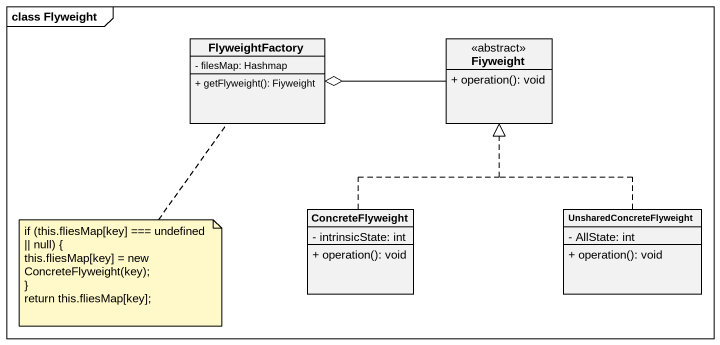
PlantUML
@startuml
mainframe class Flyweight
hide circle
hide empty members
skinparam classAttributeIconSize 0
class FlyweightFactory {
  - filesMap: Hashmap
  + getFlyweight(): Fiyweight
}
class Fiyweight <<abstract>> {
  + operation(): void
}
class ConcreteFlyweight {
  - intrinsicState: int
  + operation(): void
}
class UnsharedConcreteFlyweight {
  - AllState: int
  + operation(): void
}
Fiyweight -left-o FlyweightFactory
ConcreteFlyweight .up.|> Fiyweight
UnsharedConcreteFlyweight .up.|> Fiyweight
note bottom of FlyweightFactory
  if (this.fliesMap[key] === undefined || null) {
  this.fliesMap[key] = new ConcreteFlyweight(key);
  ~}
  return this.fliesMap[key];
end note
@enduml
